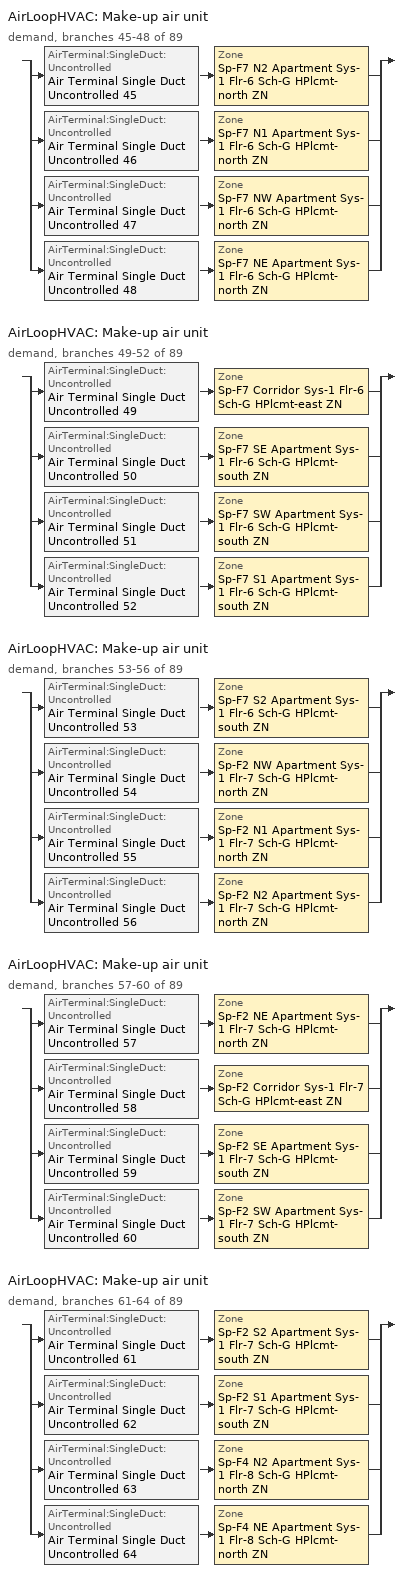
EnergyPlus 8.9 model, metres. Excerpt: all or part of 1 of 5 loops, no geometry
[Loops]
AirLoopHVAC 'Make-up air unit'
 demand, branches 45-48 of 89: split
  | AirTerminal:SingleDuct:Uncontrolled 'Air Terminal Single Duct Uncontrolled 45' > Zone 'Sp-F7 N2 Apartment Sys-1 Flr-6 Sch-G HPlcmt-north ZN'
  | AirTerminal:SingleDuct:Uncontrolled 'Air Terminal Single Duct Uncontrolled 46' > Zone 'Sp-F7 N1 Apartment Sys-1 Flr-6 Sch-G HPlcmt-north ZN'
  | AirTerminal:SingleDuct:Uncontrolled 'Air Terminal Single Duct Uncontrolled 47' > Zone 'Sp-F7 NW Apartment Sys-1 Flr-6 Sch-G HPlcmt-north ZN'
  | AirTerminal:SingleDuct:Uncontrolled 'Air Terminal Single Duct Uncontrolled 48' > Zone 'Sp-F7 NE Apartment Sys-1 Flr-6 Sch-G HPlcmt-north ZN'
AirLoopHVAC 'Make-up air unit'
 demand, branches 49-52 of 89: split
  | AirTerminal:SingleDuct:Uncontrolled 'Air Terminal Single Duct Uncontrolled 49' > Zone 'Sp-F7 Corridor Sys-1 Flr-6 Sch-G HPlcmt-east ZN'
  | AirTerminal:SingleDuct:Uncontrolled 'Air Terminal Single Duct Uncontrolled 50' > Zone 'Sp-F7 SE Apartment Sys-1 Flr-6 Sch-G HPlcmt-south ZN'
  | AirTerminal:SingleDuct:Uncontrolled 'Air Terminal Single Duct Uncontrolled 51' > Zone 'Sp-F7 SW Apartment Sys-1 Flr-6 Sch-G HPlcmt-south ZN'
  | AirTerminal:SingleDuct:Uncontrolled 'Air Terminal Single Duct Uncontrolled 52' > Zone 'Sp-F7 S1 Apartment Sys-1 Flr-6 Sch-G HPlcmt-south ZN'
AirLoopHVAC 'Make-up air unit'
 demand, branches 53-56 of 89: split
  | AirTerminal:SingleDuct:Uncontrolled 'Air Terminal Single Duct Uncontrolled 53' > Zone 'Sp-F7 S2 Apartment Sys-1 Flr-6 Sch-G HPlcmt-south ZN'
  | AirTerminal:SingleDuct:Uncontrolled 'Air Terminal Single Duct Uncontrolled 54' > Zone 'Sp-F2 NW Apartment Sys-1 Flr-7 Sch-G HPlcmt-north ZN'
  | AirTerminal:SingleDuct:Uncontrolled 'Air Terminal Single Duct Uncontrolled 55' > Zone 'Sp-F2 N1 Apartment Sys-1 Flr-7 Sch-G HPlcmt-north ZN'
  | AirTerminal:SingleDuct:Uncontrolled 'Air Terminal Single Duct Uncontrolled 56' > Zone 'Sp-F2 N2 Apartment Sys-1 Flr-7 Sch-G HPlcmt-north ZN'
AirLoopHVAC 'Make-up air unit'
 demand, branches 57-60 of 89: split
  | AirTerminal:SingleDuct:Uncontrolled 'Air Terminal Single Duct Uncontrolled 57' > Zone 'Sp-F2 NE Apartment Sys-1 Flr-7 Sch-G HPlcmt-north ZN'
  | AirTerminal:SingleDuct:Uncontrolled 'Air Terminal Single Duct Uncontrolled 58' > Zone 'Sp-F2 Corridor Sys-1 Flr-7 Sch-G HPlcmt-east ZN'
  | AirTerminal:SingleDuct:Uncontrolled 'Air Terminal Single Duct Uncontrolled 59' > Zone 'Sp-F2 SE Apartment Sys-1 Flr-7 Sch-G HPlcmt-south ZN'
  | AirTerminal:SingleDuct:Uncontrolled 'Air Terminal Single Duct Uncontrolled 60' > Zone 'Sp-F2 SW Apartment Sys-1 Flr-7 Sch-G HPlcmt-south ZN'
AirLoopHVAC 'Make-up air unit'
 demand, branches 61-64 of 89: split
  | AirTerminal:SingleDuct:Uncontrolled 'Air Terminal Single Duct Uncontrolled 61' > Zone 'Sp-F2 S2 Apartment Sys-1 Flr-7 Sch-G HPlcmt-south ZN'
  | AirTerminal:SingleDuct:Uncontrolled 'Air Terminal Single Duct Uncontrolled 62' > Zone 'Sp-F2 S1 Apartment Sys-1 Flr-7 Sch-G HPlcmt-south ZN'
  | AirTerminal:SingleDuct:Uncontrolled 'Air Terminal Single Duct Uncontrolled 63' > Zone 'Sp-F4 N2 Apartment Sys-1 Flr-8 Sch-G HPlcmt-north ZN'
  | AirTerminal:SingleDuct:Uncontrolled 'Air Terminal Single Duct Uncontrolled 64' > Zone 'Sp-F4 NE Apartment Sys-1 Flr-8 Sch-G HPlcmt-north ZN'
[ZoneControl:Thermostat] Control Object Type 1=ThermostatSetpoint:DualSetpoint
Name | Zone or ZoneList | Control Type Schedule | Control Name 1
Sp-F2 Corridor Sys-1 Flr-7 Sch-G HPlcmt-east ZN Thermostat | Sp-F2 Corridor Sys-1 Flr-7 Sch-G HPlcmt-east ZN | Sp-F2 Corridor Sys-1 Flr-7 Sch-G HPlcmt-east ZN Thermostat Schedule | Space Function Corr. < 2.4m wide-sch-G Thermostat 17
Sp-F2 N1 Apartment Sys-1 Flr-7 Sch-G HPlcmt-north ZN Thermostat | Sp-F2 N1 Apartment Sys-1 Flr-7 Sch-G HPlcmt-north ZN | Sp-F2 N1 Apartment Sys-1 Flr-7 Sch-G HPlcmt-north ZN Thermostat Schedule | Space Function Dwelling Unit(s) Thermostat 128
Sp-F2 N2 Apartment Sys-1 Flr-7 Sch-G HPlcmt-north ZN Thermostat | Sp-F2 N2 Apartment Sys-1 Flr-7 Sch-G HPlcmt-north ZN | Sp-F2 N2 Apartment Sys-1 Flr-7 Sch-G HPlcmt-north ZN Thermostat Schedule | Space Function Dwelling Unit(s) Thermostat 129
Sp-F2 NE Apartment Sys-1 Flr-7 Sch-G HPlcmt-north ZN Thermostat | Sp-F2 NE Apartment Sys-1 Flr-7 Sch-G HPlcmt-north ZN | Sp-F2 NE Apartment Sys-1 Flr-7 Sch-G HPlcmt-north ZN Thermostat Schedule | Space Function Dwelling Unit(s) Thermostat 130
Sp-F2 NW Apartment Sys-1 Flr-7 Sch-G HPlcmt-north ZN Thermostat | Sp-F2 NW Apartment Sys-1 Flr-7 Sch-G HPlcmt-north ZN | Sp-F2 NW Apartment Sys-1 Flr-7 Sch-G HPlcmt-north ZN Thermostat Schedule | Space Function Dwelling Unit(s) Thermostat 127
Sp-F2 S1 Apartment Sys-1 Flr-7 Sch-G HPlcmt-south ZN Thermostat | Sp-F2 S1 Apartment Sys-1 Flr-7 Sch-G HPlcmt-south ZN | Sp-F2 S1 Apartment Sys-1 Flr-7 Sch-G HPlcmt-south ZN Thermostat Schedule | Space Function Dwelling Unit(s) Thermostat 134
Sp-F2 S2 Apartment Sys-1 Flr-7 Sch-G HPlcmt-south ZN Thermostat | Sp-F2 S2 Apartment Sys-1 Flr-7 Sch-G HPlcmt-south ZN | Sp-F2 S2 Apartment Sys-1 Flr-7 Sch-G HPlcmt-south ZN Thermostat Schedule | Space Function Dwelling Unit(s) Thermostat 133
Sp-F2 SE Apartment Sys-1 Flr-7 Sch-G HPlcmt-south ZN Thermostat | Sp-F2 SE Apartment Sys-1 Flr-7 Sch-G HPlcmt-south ZN | Sp-F2 SE Apartment Sys-1 Flr-7 Sch-G HPlcmt-south ZN Thermostat Schedule | Space Function Dwelling Unit(s) Thermostat 131
Sp-F2 SW Apartment Sys-1 Flr-7 Sch-G HPlcmt-south ZN Thermostat | Sp-F2 SW Apartment Sys-1 Flr-7 Sch-G HPlcmt-south ZN | Sp-F2 SW Apartment Sys-1 Flr-7 Sch-G HPlcmt-south ZN Thermostat Schedule | Space Function Dwelling Unit(s) Thermostat 132
Sp-F4 N2 Apartment Sys-1 Flr-8 Sch-G HPlcmt-north ZN Thermostat | Sp-F4 N2 Apartment Sys-1 Flr-8 Sch-G HPlcmt-north ZN | Sp-F4 N2 Apartment Sys-1 Flr-8 Sch-G HPlcmt-north ZN Thermostat Schedule | Space Function Dwelling Unit(s) Thermostat 135
Sp-F4 NE Apartment Sys-1 Flr-8 Sch-G HPlcmt-north ZN Thermostat | Sp-F4 NE Apartment Sys-1 Flr-8 Sch-G HPlcmt-north ZN | Sp-F4 NE Apartment Sys-1 Flr-8 Sch-G HPlcmt-north ZN Thermostat Schedule | Space Function Dwelling Unit(s) Thermostat 136
Sp-F7 Corridor Sys-1 Flr-6 Sch-G HPlcmt-east ZN Thermostat | Sp-F7 Corridor Sys-1 Flr-6 Sch-G HPlcmt-east ZN | Sp-F7 Corridor Sys-1 Flr-6 Sch-G HPlcmt-east ZN Thermostat Schedule | Space Function Corr. < 2.4m wide-sch-G Thermostat 16
Sp-F7 N1 Apartment Sys-1 Flr-6 Sch-G HPlcmt-north ZN Thermostat | Sp-F7 N1 Apartment Sys-1 Flr-6 Sch-G HPlcmt-north ZN | Sp-F7 N1 Apartment Sys-1 Flr-6 Sch-G HPlcmt-north ZN Thermostat Schedule | Space Function Dwelling Unit(s) Thermostat 120
Sp-F7 N2 Apartment Sys-1 Flr-6 Sch-G HPlcmt-north ZN Thermostat | Sp-F7 N2 Apartment Sys-1 Flr-6 Sch-G HPlcmt-north ZN | Sp-F7 N2 Apartment Sys-1 Flr-6 Sch-G HPlcmt-north ZN Thermostat Schedule | Space Function Dwelling Unit(s) Thermostat 119
Sp-F7 NE Apartment Sys-1 Flr-6 Sch-G HPlcmt-north ZN Thermostat | Sp-F7 NE Apartment Sys-1 Flr-6 Sch-G HPlcmt-north ZN | Sp-F7 NE Apartment Sys-1 Flr-6 Sch-G HPlcmt-north ZN Thermostat Schedule | Space Function Dwelling Unit(s) Thermostat 122
Sp-F7 NW Apartment Sys-1 Flr-6 Sch-G HPlcmt-north ZN Thermostat | Sp-F7 NW Apartment Sys-1 Flr-6 Sch-G HPlcmt-north ZN | Sp-F7 NW Apartment Sys-1 Flr-6 Sch-G HPlcmt-north ZN Thermostat Schedule | Space Function Dwelling Unit(s) Thermostat 121
Sp-F7 S1 Apartment Sys-1 Flr-6 Sch-G HPlcmt-south ZN Thermostat | Sp-F7 S1 Apartment Sys-1 Flr-6 Sch-G HPlcmt-south ZN | Sp-F7 S1 Apartment Sys-1 Flr-6 Sch-G HPlcmt-south ZN Thermostat Schedule | Space Function Dwelling Unit(s) Thermostat 125
Sp-F7 S2 Apartment Sys-1 Flr-6 Sch-G HPlcmt-south ZN Thermostat | Sp-F7 S2 Apartment Sys-1 Flr-6 Sch-G HPlcmt-south ZN | Sp-F7 S2 Apartment Sys-1 Flr-6 Sch-G HPlcmt-south ZN Thermostat Schedule | Space Function Dwelling Unit(s) Thermostat 126
Sp-F7 SE Apartment Sys-1 Flr-6 Sch-G HPlcmt-south ZN Thermostat | Sp-F7 SE Apartment Sys-1 Flr-6 Sch-G HPlcmt-south ZN | Sp-F7 SE Apartment Sys-1 Flr-6 Sch-G HPlcmt-south ZN Thermostat Schedule | Space Function Dwelling Unit(s) Thermostat 123
Sp-F7 SW Apartment Sys-1 Flr-6 Sch-G HPlcmt-south ZN Thermostat | Sp-F7 SW Apartment Sys-1 Flr-6 Sch-G HPlcmt-south ZN | Sp-F7 SW Apartment Sys-1 Flr-6 Sch-G HPlcmt-south ZN Thermostat Schedule | Space Function Dwelling Unit(s) Thermostat 124
[ThermostatSetpoint:DualSetpoint] Heating Setpoint Temperature Schedule=NECB-G-Thermostat Setpoint-Heating; Cooling Setpoint Temperature Schedule=NECB-G-Thermostat Setpoint-Cooling
Space Function Corr. < 2.4m wide-sch-G Thermostat 17; Space Function Dwelling Unit(s) Thermostat 128; Space Function Dwelling Unit(s) Thermostat 129; Space Function Dwelling Unit(s) Thermostat 130; Space Function Dwelling Unit(s) Thermostat 127; Space Function Dwelling Unit(s) Thermostat 134; Space Function Dwelling Unit(s) Thermostat 133; Space Function Dwelling Unit(s) Thermostat 131; Space Function Dwelling Unit(s) Thermostat 132; Space Function Dwelling Unit(s) Thermostat 135; Space Function Dwelling Unit(s) Thermostat 136; Space Function Corr. < 2.4m wide-sch-G Thermostat 16; Space Function Dwelling Unit(s) Thermostat 120; Space Function Dwelling Unit(s) Thermostat 119; Space Function Dwelling Unit(s) Thermostat 122; Space Function Dwelling Unit(s) Thermostat 121; Space Function Dwelling Unit(s) Thermostat 125; Space Function Dwelling Unit(s) Thermostat 126; Space Function Dwelling Unit(s) Thermostat 123; Space Function Dwelling Unit(s) Thermostat 124
[ZoneHVAC:PackagedTerminalAirConditioner] Availability Schedule=Always On Discrete; Cooling Supply Air Flow Rate {m3/s}=Autosize; Heating Supply Air Flow Rate {m3/s}=Autosize; No Load Supply Air Flow Rate {m3/s}=Autosize; Cooling Outdoor Air Flow Rate {m3/s}=Autosize; Heating Outdoor Air Flow Rate {m3/s}=Autosize; No Load Outdoor Air Flow Rate {m3/s}=Autosize; Fan Placement=DrawThrough
Name | Supply Air Fan | Heating Coil | Cooling Coil
Sp-F2 Corridor Sys-1 Flr-7 Sch-G HPlcmt-east ZN PTAC | Fan Constant Volume 59 | Coil Heating Electric 59 | Coil Cooling DX Single Speed 59 6kBtu/hr 11.0EER
Sp-F2 N1 Apartment Sys-1 Flr-7 Sch-G HPlcmt-north ZN PTAC | Fan Constant Volume 56 | Coil Heating Electric 56 | Coil Cooling DX Single Speed 56 6kBtu/hr 11.0EER
Sp-F2 N2 Apartment Sys-1 Flr-7 Sch-G HPlcmt-north ZN PTAC | Fan Constant Volume 57 | Coil Heating Electric 57 | Coil Cooling DX Single Speed 57 5kBtu/hr 11.0EER
Sp-F2 NE Apartment Sys-1 Flr-7 Sch-G HPlcmt-north ZN PTAC | Fan Constant Volume 58 | Coil Heating Electric 58 | Coil Cooling DX Single Speed 58 9kBtu/hr 10.5EER
Sp-F2 NW Apartment Sys-1 Flr-7 Sch-G HPlcmt-north ZN PTAC | Fan Constant Volume 55 | Coil Heating Electric 55 | Coil Cooling DX Single Speed 55 10kBtu/hr 10.3EER
Sp-F2 S1 Apartment Sys-1 Flr-7 Sch-G HPlcmt-south ZN PTAC | Fan Constant Volume 63 | Coil Heating Electric 63 | Coil Cooling DX Single Speed 63 7kBtu/hr 10.9EER
Sp-F2 S2 Apartment Sys-1 Flr-7 Sch-G HPlcmt-south ZN PTAC | Fan Constant Volume 62 | Coil Heating Electric 62 | Coil Cooling DX Single Speed 62 8kBtu/hr 10.9EER
Sp-F2 SE Apartment Sys-1 Flr-7 Sch-G HPlcmt-south ZN PTAC | Fan Constant Volume 60 | Coil Heating Electric 60 | Coil Cooling DX Single Speed 60 10kBtu/hr 10.3EER
Sp-F2 SW Apartment Sys-1 Flr-7 Sch-G HPlcmt-south ZN PTAC | Fan Constant Volume 61 | Coil Heating Electric 61 | Coil Cooling DX Single Speed 61 12kBtu/hr 10.0EER
Sp-F4 N2 Apartment Sys-1 Flr-8 Sch-G HPlcmt-north ZN PTAC | Fan Constant Volume 64 | Coil Heating Electric 64 | Coil Cooling DX Single Speed 64 6kBtu/hr 11.0EER
Sp-F4 NE Apartment Sys-1 Flr-8 Sch-G HPlcmt-north ZN PTAC | Fan Constant Volume 65 | Coil Heating Electric 65 | Coil Cooling DX Single Speed 65 9kBtu/hr 10.5EER
Sp-F7 Corridor Sys-1 Flr-6 Sch-G HPlcmt-east ZN PTAC | Fan Constant Volume 50 | Coil Heating Electric 50 | Coil Cooling DX Single Speed 50 6kBtu/hr 11.0EER
Sp-F7 N1 Apartment Sys-1 Flr-6 Sch-G HPlcmt-north ZN PTAC | Fan Constant Volume 47 | Coil Heating Electric 47 | Coil Cooling DX Single Speed 47 6kBtu/hr 11.0EER
Sp-F7 N2 Apartment Sys-1 Flr-6 Sch-G HPlcmt-north ZN PTAC | Fan Constant Volume 46 | Coil Heating Electric 46 | Coil Cooling DX Single Speed 46 6kBtu/hr 11.0EER
Sp-F7 NE Apartment Sys-1 Flr-6 Sch-G HPlcmt-north ZN PTAC | Fan Constant Volume 49 | Coil Heating Electric 49 | Coil Cooling DX Single Speed 49 9kBtu/hr 10.5EER
Sp-F7 NW Apartment Sys-1 Flr-6 Sch-G HPlcmt-north ZN PTAC | Fan Constant Volume 48 | Coil Heating Electric 48 | Coil Cooling DX Single Speed 48 11kBtu/hr 10.3EER
Sp-F7 S1 Apartment Sys-1 Flr-6 Sch-G HPlcmt-south ZN PTAC | Fan Constant Volume 53 | Coil Heating Electric 53 | Coil Cooling DX Single Speed 53 8kBtu/hr 10.9EER
Sp-F7 S2 Apartment Sys-1 Flr-6 Sch-G HPlcmt-south ZN PTAC | Fan Constant Volume 54 | Coil Heating Electric 54 | Coil Cooling DX Single Speed 54 8kBtu/hr 10.9EER
Sp-F7 SE Apartment Sys-1 Flr-6 Sch-G HPlcmt-south ZN PTAC | Fan Constant Volume 51 | Coil Heating Electric 51 | Coil Cooling DX Single Speed 51 10kBtu/hr 10.4EER
Sp-F7 SW Apartment Sys-1 Flr-6 Sch-G HPlcmt-south ZN PTAC | Fan Constant Volume 52 | Coil Heating Electric 52 | Coil Cooling DX Single Speed 52 12kBtu/hr 10.0EER
[Fan:ConstantVolume] Availability Schedule=Always On Discrete; Fan Total Efficiency=0.39975; Pressure Rise {Pa}=640; Maximum Flow Rate {m3/s}=AutoSize; Motor Efficiency=0.615; Motor In Airstream Fraction=1
Fan Constant Volume 59; Fan Constant Volume 56; Fan Constant Volume 57; Fan Constant Volume 58; Fan Constant Volume 55; Fan Constant Volume 63; Fan Constant Volume 62; Fan Constant Volume 60; Fan Constant Volume 61; Fan Constant Volume 64; Fan Constant Volume 65; Fan Constant Volume 50; Fan Constant Volume 47; Fan Constant Volume 46; Fan Constant Volume 49; Fan Constant Volume 48; Fan Constant Volume 53; Fan Constant Volume 54; Fan Constant Volume 51; Fan Constant Volume 52
[Coil:Heating:Electric] Availability Schedule=ON_OFF_ALWAYS_OFF; Efficiency=1; Nominal Capacity {W}=Autosize
Coil Heating Electric 59; Coil Heating Electric 56; Coil Heating Electric 57; Coil Heating Electric 58; Coil Heating Electric 55; Coil Heating Electric 63; Coil Heating Electric 62; Coil Heating Electric 60; Coil Heating Electric 61; Coil Heating Electric 64; Coil Heating Electric 65; Coil Heating Electric 50; Coil Heating Electric 47; Coil Heating Electric 46; Coil Heating Electric 49; Coil Heating Electric 48; Coil Heating Electric 53; Coil Heating Electric 54; Coil Heating Electric 51; Coil Heating Electric 52
[Coil:Cooling:DX:SingleSpeed] Availability Schedule=Always On Discrete; Gross Rated Total Cooling Capacity {W}=Autosize; Gross Rated Sensible Heat Ratio=Autosize; Rated Air Flow Rate {m3/s}=Autosize; Rated Evaporator Fan Power Per Volume Flow Rate {W/(m3/s)}=773.3; Condenser Type=AirCooled; Evaporative Condenser Effectiveness=0; Evaporative Condenser Air Flow Rate {m3/s}=Autosize; Evaporative Condenser Pump Rated Power Consumption {W}=Autosize; Crankcase Heater Capacity {W}=0; Maximum Outdoor Dry-Bulb Temperature for Crankcase Heater Operation {C}=0; Basin Heater Capacity {W/K}=0; Basin Heater Setpoint Temperature {C}=10
Name | Gross Rated Cooling COP {W/W} | Total Cooling Capacity Function of Temperature Curve | Total Cooling Capacity Function of Flow Fraction Curve | Energy Input Ratio Function of Temperature Curve | Energy Input Ratio Function of Flow Fraction Curve | Part Load Fraction Correlation Curve
Coil Cooling DX Single Speed 59 6kBtu/hr 11.0EER | 3.72588 | DXCOOL-NECB2011-REF-CAPFT 54 | DXCOOL-NECB2011-REF-CAPFFLOW 54 | DXCOOL-NECB2011-REF-COOLEIRFT 54 | DXCOOL-NECB2011-REF-COOLEIRFFLOW 54 | DXCOOL-NECB2011-REF-COOLPLFFPLR 54
Coil Cooling DX Single Speed 56 6kBtu/hr 11.0EER | 3.72579 | DXCOOL-NECB2011-REF-CAPFT 51 | DXCOOL-NECB2011-REF-CAPFFLOW 51 | DXCOOL-NECB2011-REF-COOLEIRFT 51 | DXCOOL-NECB2011-REF-COOLEIRFFLOW 51 | DXCOOL-NECB2011-REF-COOLPLFFPLR 51
Coil Cooling DX Single Speed 57 5kBtu/hr 11.0EER | 3.72573 | DXCOOL-NECB2011-REF-CAPFT 52 | DXCOOL-NECB2011-REF-CAPFFLOW 52 | DXCOOL-NECB2011-REF-COOLEIRFT 52 | DXCOOL-NECB2011-REF-COOLEIRFFLOW 52 | DXCOOL-NECB2011-REF-COOLPLFFPLR 52
Coil Cooling DX Single Speed 58 9kBtu/hr 10.5EER | 3.56381 | DXCOOL-NECB2011-REF-CAPFT 53 | DXCOOL-NECB2011-REF-CAPFFLOW 53 | DXCOOL-NECB2011-REF-COOLEIRFT 53 | DXCOOL-NECB2011-REF-COOLEIRFFLOW 53 | DXCOOL-NECB2011-REF-COOLPLFFPLR 53
Coil Cooling DX Single Speed 55 10kBtu/hr 10.3EER | 3.49297 | DXCOOL-NECB2011-REF-CAPFT 50 | DXCOOL-NECB2011-REF-CAPFFLOW 50 | DXCOOL-NECB2011-REF-COOLEIRFT 50 | DXCOOL-NECB2011-REF-COOLEIRFFLOW 50 | DXCOOL-NECB2011-REF-COOLPLFFPLR 50
Coil Cooling DX Single Speed 63 7kBtu/hr 10.9EER | 3.69592 | DXCOOL-NECB2011-REF-CAPFT 59 | DXCOOL-NECB2011-REF-CAPFFLOW 59 | DXCOOL-NECB2011-REF-COOLEIRFT 59 | DXCOOL-NECB2011-REF-COOLEIRFFLOW 59 | DXCOOL-NECB2011-REF-COOLPLFFPLR 59
Coil Cooling DX Single Speed 62 8kBtu/hr 10.9EER | 3.68884 | DXCOOL-NECB2011-REF-CAPFT 58 | DXCOOL-NECB2011-REF-CAPFFLOW 58 | DXCOOL-NECB2011-REF-COOLEIRFT 58 | DXCOOL-NECB2011-REF-COOLEIRFFLOW 58 | DXCOOL-NECB2011-REF-COOLPLFFPLR 58
Coil Cooling DX Single Speed 60 10kBtu/hr 10.3EER | 3.50204 | DXCOOL-NECB2011-REF-CAPFT 56 | DXCOOL-NECB2011-REF-CAPFFLOW 56 | DXCOOL-NECB2011-REF-COOLEIRFT 56 | DXCOOL-NECB2011-REF-COOLEIRFFLOW 56 | DXCOOL-NECB2011-REF-COOLPLFFPLR 56
Coil Cooling DX Single Speed 61 12kBtu/hr 10.0EER | 3.40422 | DXCOOL-NECB2011-REF-CAPFT 57 | DXCOOL-NECB2011-REF-CAPFFLOW 57 | DXCOOL-NECB2011-REF-COOLEIRFT 57 | DXCOOL-NECB2011-REF-COOLEIRFFLOW 57 | DXCOOL-NECB2011-REF-COOLPLFFPLR 57
Coil Cooling DX Single Speed 64 6kBtu/hr 11.0EER | 3.72587 | DXCOOL-NECB2011-REF-CAPFT 60 | DXCOOL-NECB2011-REF-CAPFFLOW 60 | DXCOOL-NECB2011-REF-COOLEIRFT 60 | DXCOOL-NECB2011-REF-COOLEIRFFLOW 60 | DXCOOL-NECB2011-REF-COOLPLFFPLR 60
Coil Cooling DX Single Speed 65 9kBtu/hr 10.5EER | 3.55478 | DXCOOL-NECB2011-REF-CAPFT 61 | DXCOOL-NECB2011-REF-CAPFFLOW 61 | DXCOOL-NECB2011-REF-COOLEIRFT 61 | DXCOOL-NECB2011-REF-COOLEIRFFLOW 61 | DXCOOL-NECB2011-REF-COOLPLFFPLR 61
Coil Cooling DX Single Speed 50 6kBtu/hr 11.0EER | 3.72591 | DXCOOL-NECB2011-REF-CAPFT 45 | DXCOOL-NECB2011-REF-CAPFFLOW 45 | DXCOOL-NECB2011-REF-COOLEIRFT 45 | DXCOOL-NECB2011-REF-COOLEIRFFLOW 45 | DXCOOL-NECB2011-REF-COOLPLFFPLR 45
Coil Cooling DX Single Speed 47 6kBtu/hr 11.0EER | 3.72607 | DXCOOL-NECB2011-REF-CAPFT 41 | DXCOOL-NECB2011-REF-CAPFFLOW 41 | DXCOOL-NECB2011-REF-COOLEIRFT 41 | DXCOOL-NECB2011-REF-COOLEIRFFLOW 41 | DXCOOL-NECB2011-REF-COOLPLFFPLR 41
Coil Cooling DX Single Speed 46 6kBtu/hr 11.0EER | 3.72609 | DXCOOL-NECB2011-REF-CAPFT 40 | DXCOOL-NECB2011-REF-CAPFFLOW 40 | DXCOOL-NECB2011-REF-COOLEIRFT 40 | DXCOOL-NECB2011-REF-COOLEIRFFLOW 40 | DXCOOL-NECB2011-REF-COOLPLFFPLR 40
Coil Cooling DX Single Speed 49 9kBtu/hr 10.5EER | 3.55553 | DXCOOL-NECB2011-REF-CAPFT 43 | DXCOOL-NECB2011-REF-CAPFFLOW 43 | DXCOOL-NECB2011-REF-COOLEIRFT 43 | DXCOOL-NECB2011-REF-COOLEIRFFLOW 43 | DXCOOL-NECB2011-REF-COOLPLFFPLR 43
Coil Cooling DX Single Speed 48 11kBtu/hr 10.3EER | 3.47423 | DXCOOL-NECB2011-REF-CAPFT 42 | DXCOOL-NECB2011-REF-CAPFFLOW 42 | DXCOOL-NECB2011-REF-COOLEIRFT 42 | DXCOOL-NECB2011-REF-COOLEIRFFLOW 42 | DXCOOL-NECB2011-REF-COOLPLFFPLR 42
Coil Cooling DX Single Speed 53 8kBtu/hr 10.9EER | 3.68127 | DXCOOL-NECB2011-REF-CAPFT 48 | DXCOOL-NECB2011-REF-CAPFFLOW 48 | DXCOOL-NECB2011-REF-COOLEIRFT 48 | DXCOOL-NECB2011-REF-COOLEIRFFLOW 48 | DXCOOL-NECB2011-REF-COOLPLFFPLR 48
Coil Cooling DX Single Speed 54 8kBtu/hr 10.9EER | 3.67654 | DXCOOL-NECB2011-REF-CAPFT 49 | DXCOOL-NECB2011-REF-CAPFFLOW 49 | DXCOOL-NECB2011-REF-COOLEIRFT 49 | DXCOOL-NECB2011-REF-COOLEIRFFLOW 49 | DXCOOL-NECB2011-REF-COOLPLFFPLR 49
Coil Cooling DX Single Speed 51 10kBtu/hr 10.4EER | 3.52296 | DXCOOL-NECB2011-REF-CAPFT 46 | DXCOOL-NECB2011-REF-CAPFFLOW 46 | DXCOOL-NECB2011-REF-COOLEIRFT 46 | DXCOOL-NECB2011-REF-COOLEIRFFLOW 46 | DXCOOL-NECB2011-REF-COOLPLFFPLR 46
Coil Cooling DX Single Speed 52 12kBtu/hr 10.0EER | 3.38692 | DXCOOL-NECB2011-REF-CAPFT 47 | DXCOOL-NECB2011-REF-CAPFFLOW 47 | DXCOOL-NECB2011-REF-COOLEIRFT 47 | DXCOOL-NECB2011-REF-COOLEIRFFLOW 47 | DXCOOL-NECB2011-REF-COOLPLFFPLR 47
[ZoneHVAC:Baseboard:Convective:Electric] Availability Schedule=Always On Discrete; Heating Design Capacity {W}=Autosize; Efficiency=1
Zone HVAC Baseboard Convective Electric 58; Zone HVAC Baseboard Convective Electric 55; Zone HVAC Baseboard Convective Electric 56; Zone HVAC Baseboard Convective Electric 57; Zone HVAC Baseboard Convective Electric 54; Zone HVAC Baseboard Convective Electric 62; Zone HVAC Baseboard Convective Electric 61; Zone HVAC Baseboard Convective Electric 59; Zone HVAC Baseboard Convective Electric 60; Zone HVAC Baseboard Convective Electric 63; Zone HVAC Baseboard Convective Electric 64; Zone HVAC Baseboard Convective Electric 49; Zone HVAC Baseboard Convective Electric 46; Zone HVAC Baseboard Convective Electric 45; Zone HVAC Baseboard Convective Electric 48; Zone HVAC Baseboard Convective Electric 47; Zone HVAC Baseboard Convective Electric 52; Zone HVAC Baseboard Convective Electric 53; Zone HVAC Baseboard Convective Electric 50; Zone HVAC Baseboard Convective Electric 51
[AirTerminal:SingleDuct:Uncontrolled] Availability Schedule=Always On Discrete; Maximum Air Flow Rate {m3/s}=AutoSize
Air Terminal Single Duct Uncontrolled 58; Air Terminal Single Duct Uncontrolled 55; Air Terminal Single Duct Uncontrolled 56; Air Terminal Single Duct Uncontrolled 57; Air Terminal Single Duct Uncontrolled 54; Air Terminal Single Duct Uncontrolled 62; Air Terminal Single Duct Uncontrolled 61; Air Terminal Single Duct Uncontrolled 59; Air Terminal Single Duct Uncontrolled 60; Air Terminal Single Duct Uncontrolled 63; Air Terminal Single Duct Uncontrolled 64; Air Terminal Single Duct Uncontrolled 49; Air Terminal Single Duct Uncontrolled 46; Air Terminal Single Duct Uncontrolled 45; Air Terminal Single Duct Uncontrolled 48; Air Terminal Single Duct Uncontrolled 47; Air Terminal Single Duct Uncontrolled 52; Air Terminal Single Duct Uncontrolled 53; Air Terminal Single Duct Uncontrolled 50; Air Terminal Single Duct Uncontrolled 51
[Zone equipment]
Sp-F2 Corridor Sys-1 Flr-7 Sch-G HPlcmt-east ZN: Sp-F2 Corridor Sys-1 Flr-7 Sch-G HPlcmt-east ZN PTAC, Zone HVAC Baseboard Convective Electric 58, Air Terminal Single Duct Uncontrolled 58
Sp-F2 N1 Apartment Sys-1 Flr-7 Sch-G HPlcmt-north ZN: Sp-F2 N1 Apartment Sys-1 Flr-7 Sch-G HPlcmt-north ZN PTAC, Zone HVAC Baseboard Convective Electric 55, Air Terminal Single Duct Uncontrolled 55
Sp-F2 N2 Apartment Sys-1 Flr-7 Sch-G HPlcmt-north ZN: Sp-F2 N2 Apartment Sys-1 Flr-7 Sch-G HPlcmt-north ZN PTAC, Zone HVAC Baseboard Convective Electric 56, Air Terminal Single Duct Uncontrolled 56
Sp-F2 NE Apartment Sys-1 Flr-7 Sch-G HPlcmt-north ZN: Sp-F2 NE Apartment Sys-1 Flr-7 Sch-G HPlcmt-north ZN PTAC, Zone HVAC Baseboard Convective Electric 57, Air Terminal Single Duct Uncontrolled 57
Sp-F2 NW Apartment Sys-1 Flr-7 Sch-G HPlcmt-north ZN: Sp-F2 NW Apartment Sys-1 Flr-7 Sch-G HPlcmt-north ZN PTAC, Zone HVAC Baseboard Convective Electric 54, Air Terminal Single Duct Uncontrolled 54
Sp-F2 S1 Apartment Sys-1 Flr-7 Sch-G HPlcmt-south ZN: Sp-F2 S1 Apartment Sys-1 Flr-7 Sch-G HPlcmt-south ZN PTAC, Zone HVAC Baseboard Convective Electric 62, Air Terminal Single Duct Uncontrolled 62
Sp-F2 S2 Apartment Sys-1 Flr-7 Sch-G HPlcmt-south ZN: Sp-F2 S2 Apartment Sys-1 Flr-7 Sch-G HPlcmt-south ZN PTAC, Zone HVAC Baseboard Convective Electric 61, Air Terminal Single Duct Uncontrolled 61
Sp-F2 SE Apartment Sys-1 Flr-7 Sch-G HPlcmt-south ZN: Sp-F2 SE Apartment Sys-1 Flr-7 Sch-G HPlcmt-south ZN PTAC, Zone HVAC Baseboard Convective Electric 59, Air Terminal Single Duct Uncontrolled 59
Sp-F2 SW Apartment Sys-1 Flr-7 Sch-G HPlcmt-south ZN: Sp-F2 SW Apartment Sys-1 Flr-7 Sch-G HPlcmt-south ZN PTAC, Zone HVAC Baseboard Convective Electric 60, Air Terminal Single Duct Uncontrolled 60
Sp-F4 N2 Apartment Sys-1 Flr-8 Sch-G HPlcmt-north ZN: Sp-F4 N2 Apartment Sys-1 Flr-8 Sch-G HPlcmt-north ZN PTAC, Zone HVAC Baseboard Convective Electric 63, Air Terminal Single Duct Uncontrolled 63
Sp-F4 NE Apartment Sys-1 Flr-8 Sch-G HPlcmt-north ZN: Sp-F4 NE Apartment Sys-1 Flr-8 Sch-G HPlcmt-north ZN PTAC, Zone HVAC Baseboard Convective Electric 64, Air Terminal Single Duct Uncontrolled 64
Sp-F7 Corridor Sys-1 Flr-6 Sch-G HPlcmt-east ZN: Sp-F7 Corridor Sys-1 Flr-6 Sch-G HPlcmt-east ZN PTAC, Zone HVAC Baseboard Convective Electric 49, Air Terminal Single Duct Uncontrolled 49
Sp-F7 N1 Apartment Sys-1 Flr-6 Sch-G HPlcmt-north ZN: Sp-F7 N1 Apartment Sys-1 Flr-6 Sch-G HPlcmt-north ZN PTAC, Zone HVAC Baseboard Convective Electric 46, Air Terminal Single Duct Uncontrolled 46
Sp-F7 N2 Apartment Sys-1 Flr-6 Sch-G HPlcmt-north ZN: Sp-F7 N2 Apartment Sys-1 Flr-6 Sch-G HPlcmt-north ZN PTAC, Zone HVAC Baseboard Convective Electric 45, Air Terminal Single Duct Uncontrolled 45
Sp-F7 NE Apartment Sys-1 Flr-6 Sch-G HPlcmt-north ZN: Sp-F7 NE Apartment Sys-1 Flr-6 Sch-G HPlcmt-north ZN PTAC, Zone HVAC Baseboard Convective Electric 48, Air Terminal Single Duct Uncontrolled 48
Sp-F7 NW Apartment Sys-1 Flr-6 Sch-G HPlcmt-north ZN: Sp-F7 NW Apartment Sys-1 Flr-6 Sch-G HPlcmt-north ZN PTAC, Zone HVAC Baseboard Convective Electric 47, Air Terminal Single Duct Uncontrolled 47
Sp-F7 S1 Apartment Sys-1 Flr-6 Sch-G HPlcmt-south ZN: Sp-F7 S1 Apartment Sys-1 Flr-6 Sch-G HPlcmt-south ZN PTAC, Zone HVAC Baseboard Convective Electric 52, Air Terminal Single Duct Uncontrolled 52
Sp-F7 S2 Apartment Sys-1 Flr-6 Sch-G HPlcmt-south ZN: Sp-F7 S2 Apartment Sys-1 Flr-6 Sch-G HPlcmt-south ZN PTAC, Zone HVAC Baseboard Convective Electric 53, Air Terminal Single Duct Uncontrolled 53
Sp-F7 SE Apartment Sys-1 Flr-6 Sch-G HPlcmt-south ZN: Sp-F7 SE Apartment Sys-1 Flr-6 Sch-G HPlcmt-south ZN PTAC, Zone HVAC Baseboard Convective Electric 50, Air Terminal Single Duct Uncontrolled 50
Sp-F7 SW Apartment Sys-1 Flr-6 Sch-G HPlcmt-south ZN: Sp-F7 SW Apartment Sys-1 Flr-6 Sch-G HPlcmt-south ZN PTAC, Zone HVAC Baseboard Convective Electric 51, Air Terminal Single Duct Uncontrolled 51
[Sizing:Zone] Zone Cooling Design Supply Air Temperature Input Method=SupplyAirTemperature; Zone Cooling Design Supply Air Temperature {C}=13; Zone Cooling Design Supply Air Temperature Difference {deltaC}=11.11; Zone Heating Design Supply Air Temperature Input Method=SupplyAirTemperature; Zone Heating Design Supply Air Temperature {C}=43; Zone Heating Design Supply Air Temperature Difference {deltaC}=11.11; Zone Cooling Design Supply Air Humidity Ratio {kgWater/kgDryAir}=0.0085; Zone Heating Design Supply Air Humidity Ratio {kgWater/kgDryAir}=0.008; Zone Heating Sizing Factor=1.3; Zone Cooling Sizing Factor=1.1; Cooling Design Air Flow Method=DesignDay; Cooling Design Air Flow Rate {m3/s}=0; Cooling Minimum Air Flow per Zone Floor Area {m3/s-m2}=0.000762; Cooling Minimum Air Flow {m3/s}=0; Cooling Minimum Air Flow Fraction=0; Heating Design Air Flow Method=DesignDay; Heating Design Air Flow Rate {m3/s}=0; Heating Maximum Air Flow per Zone Floor Area {m3/s-m2}=0.002032; Heating Maximum Air Flow {m3/s}=0.141576; Heating Maximum Air Flow Fraction=0.3; Account for Dedicated Outdoor Air System=No
Name | Design Specification Outdoor Air Object | Design Specification Zone Air Distribution Object
Sp-F2 Corridor Sys-1 Flr-7 Sch-G HPlcmt-east ZN | Space Function Corr. < 2.4m wide-sch-G Ventilation | Sp-F2 Corridor Sys-1 Flr-7 Sch-G HPlcmt-east ZN Design Spec Zone Air Dist
Sp-F2 N1 Apartment Sys-1 Flr-7 Sch-G HPlcmt-north ZN | Space Function Dwelling Unit(s) Ventilation | Sp-F2 N1 Apartment Sys-1 Flr-7 Sch-G HPlcmt-north ZN Design Spec Zone Air Dist
Sp-F2 N2 Apartment Sys-1 Flr-7 Sch-G HPlcmt-north ZN | Space Function Dwelling Unit(s) Ventilation | Sp-F2 N2 Apartment Sys-1 Flr-7 Sch-G HPlcmt-north ZN Design Spec Zone Air Dist
Sp-F2 NE Apartment Sys-1 Flr-7 Sch-G HPlcmt-north ZN | Space Function Dwelling Unit(s) Ventilation | Sp-F2 NE Apartment Sys-1 Flr-7 Sch-G HPlcmt-north ZN Design Spec Zone Air Dist
Sp-F2 NW Apartment Sys-1 Flr-7 Sch-G HPlcmt-north ZN | Space Function Dwelling Unit(s) Ventilation | Sp-F2 NW Apartment Sys-1 Flr-7 Sch-G HPlcmt-north ZN Design Spec Zone Air Dist
Sp-F2 S1 Apartment Sys-1 Flr-7 Sch-G HPlcmt-south ZN | Space Function Dwelling Unit(s) Ventilation | Sp-F2 S1 Apartment Sys-1 Flr-7 Sch-G HPlcmt-south ZN Design Spec Zone Air Dist
Sp-F2 S2 Apartment Sys-1 Flr-7 Sch-G HPlcmt-south ZN | Space Function Dwelling Unit(s) Ventilation | Sp-F2 S2 Apartment Sys-1 Flr-7 Sch-G HPlcmt-south ZN Design Spec Zone Air Dist
Sp-F2 SE Apartment Sys-1 Flr-7 Sch-G HPlcmt-south ZN | Space Function Dwelling Unit(s) Ventilation | Sp-F2 SE Apartment Sys-1 Flr-7 Sch-G HPlcmt-south ZN Design Spec Zone Air Dist
Sp-F2 SW Apartment Sys-1 Flr-7 Sch-G HPlcmt-south ZN | Space Function Dwelling Unit(s) Ventilation | Sp-F2 SW Apartment Sys-1 Flr-7 Sch-G HPlcmt-south ZN Design Spec Zone Air Dist
Sp-F4 N2 Apartment Sys-1 Flr-8 Sch-G HPlcmt-north ZN | Space Function Dwelling Unit(s) Ventilation | Sp-F4 N2 Apartment Sys-1 Flr-8 Sch-G HPlcmt-north ZN Design Spec Zone Air Dist
Sp-F4 NE Apartment Sys-1 Flr-8 Sch-G HPlcmt-north ZN | Space Function Dwelling Unit(s) Ventilation | Sp-F4 NE Apartment Sys-1 Flr-8 Sch-G HPlcmt-north ZN Design Spec Zone Air Dist
Sp-F7 Corridor Sys-1 Flr-6 Sch-G HPlcmt-east ZN | Space Function Corr. < 2.4m wide-sch-G Ventilation | Sp-F7 Corridor Sys-1 Flr-6 Sch-G HPlcmt-east ZN Design Spec Zone Air Dist
Sp-F7 N1 Apartment Sys-1 Flr-6 Sch-G HPlcmt-north ZN | Space Function Dwelling Unit(s) Ventilation | Sp-F7 N1 Apartment Sys-1 Flr-6 Sch-G HPlcmt-north ZN Design Spec Zone Air Dist
Sp-F7 N2 Apartment Sys-1 Flr-6 Sch-G HPlcmt-north ZN | Space Function Dwelling Unit(s) Ventilation | Sp-F7 N2 Apartment Sys-1 Flr-6 Sch-G HPlcmt-north ZN Design Spec Zone Air Dist
Sp-F7 NE Apartment Sys-1 Flr-6 Sch-G HPlcmt-north ZN | Space Function Dwelling Unit(s) Ventilation | Sp-F7 NE Apartment Sys-1 Flr-6 Sch-G HPlcmt-north ZN Design Spec Zone Air Dist
Sp-F7 NW Apartment Sys-1 Flr-6 Sch-G HPlcmt-north ZN | Space Function Dwelling Unit(s) Ventilation | Sp-F7 NW Apartment Sys-1 Flr-6 Sch-G HPlcmt-north ZN Design Spec Zone Air Dist
Sp-F7 S1 Apartment Sys-1 Flr-6 Sch-G HPlcmt-south ZN | Space Function Dwelling Unit(s) Ventilation | Sp-F7 S1 Apartment Sys-1 Flr-6 Sch-G HPlcmt-south ZN Design Spec Zone Air Dist
Sp-F7 S2 Apartment Sys-1 Flr-6 Sch-G HPlcmt-south ZN | Space Function Dwelling Unit(s) Ventilation | Sp-F7 S2 Apartment Sys-1 Flr-6 Sch-G HPlcmt-south ZN Design Spec Zone Air Dist
Sp-F7 SE Apartment Sys-1 Flr-6 Sch-G HPlcmt-south ZN | Space Function Dwelling Unit(s) Ventilation | Sp-F7 SE Apartment Sys-1 Flr-6 Sch-G HPlcmt-south ZN Design Spec Zone Air Dist
Sp-F7 SW Apartment Sys-1 Flr-6 Sch-G HPlcmt-south ZN | Space Function Dwelling Unit(s) Ventilation | Sp-F7 SW Apartment Sys-1 Flr-6 Sch-G HPlcmt-south ZN Design Spec Zone Air Dist
[DesignSpecification:ZoneAirDistribution] Zone Air Distribution Effectiveness in Cooling Mode=1; Zone Air Distribution Effectiveness in Heating Mode=1
Sp-F2 Corridor Sys-1 Flr-7 Sch-G HPlcmt-east ZN Design Spec Zone Air Dist; Sp-F2 N1 Apartment Sys-1 Flr-7 Sch-G HPlcmt-north ZN Design Spec Zone Air Dist; Sp-F2 N2 Apartment Sys-1 Flr-7 Sch-G HPlcmt-north ZN Design Spec Zone Air Dist; Sp-F2 NE Apartment Sys-1 Flr-7 Sch-G HPlcmt-north ZN Design Spec Zone Air Dist; Sp-F2 NW Apartment Sys-1 Flr-7 Sch-G HPlcmt-north ZN Design Spec Zone Air Dist; Sp-F2 S1 Apartment Sys-1 Flr-7 Sch-G HPlcmt-south ZN Design Spec Zone Air Dist; Sp-F2 S2 Apartment Sys-1 Flr-7 Sch-G HPlcmt-south ZN Design Spec Zone Air Dist; Sp-F2 SE Apartment Sys-1 Flr-7 Sch-G HPlcmt-south ZN Design Spec Zone Air Dist; Sp-F2 SW Apartment Sys-1 Flr-7 Sch-G HPlcmt-south ZN Design Spec Zone Air Dist; Sp-F4 N2 Apartment Sys-1 Flr-8 Sch-G HPlcmt-north ZN Design Spec Zone Air Dist; Sp-F4 NE Apartment Sys-1 Flr-8 Sch-G HPlcmt-north ZN Design Spec Zone Air Dist; Sp-F7 Corridor Sys-1 Flr-6 Sch-G HPlcmt-east ZN Design Spec Zone Air Dist; Sp-F7 N1 Apartment Sys-1 Flr-6 Sch-G HPlcmt-north ZN Design Spec Zone Air Dist; Sp-F7 N2 Apartment Sys-1 Flr-6 Sch-G HPlcmt-north ZN Design Spec Zone Air Dist; Sp-F7 NE Apartment Sys-1 Flr-6 Sch-G HPlcmt-north ZN Design Spec Zone Air Dist; Sp-F7 NW Apartment Sys-1 Flr-6 Sch-G HPlcmt-north ZN Design Spec Zone Air Dist; Sp-F7 S1 Apartment Sys-1 Flr-6 Sch-G HPlcmt-south ZN Design Spec Zone Air Dist; Sp-F7 S2 Apartment Sys-1 Flr-6 Sch-G HPlcmt-south ZN Design Spec Zone Air Dist; Sp-F7 SE Apartment Sys-1 Flr-6 Sch-G HPlcmt-south ZN Design Spec Zone Air Dist; Sp-F7 SW Apartment Sys-1 Flr-6 Sch-G HPlcmt-south ZN Design Spec Zone Air Dist
[DesignSpecification:OutdoorAir] Outdoor Air Method=Sum; Outdoor Air Flow per Person {m3/s-person}=0; Outdoor Air Flow per Zone {m3/s}=0; Outdoor Air Flow Air Changes per Hour {1/hr}=0
Name | Outdoor Air Flow per Zone Floor Area {m3/s-m2}
Space Function Corr. < 2.4m wide-sch-G Ventilation | 0.0003048
Space Function Dwelling Unit(s) Ventilation | 0.00034544
[Schedule:Compact]
Sp-F2 Corridor Sys-1 Flr-7 Sch-G HPlcmt-east ZN Thermostat Schedule; Sp-F2 N1 Apartment Sys-1 Flr-7 Sch-G HPlcmt-north ZN Thermostat Schedule; Sp-F2 N2 Apartment Sys-1 Flr-7 Sch-G HPlcmt-north ZN Thermostat Schedule; Sp-F2 NE Apartment Sys-1 Flr-7 Sch-G HPlcmt-north ZN Thermostat Schedule; Sp-F2 NW Apartment Sys-1 Flr-7 Sch-G HPlcmt-north ZN Thermostat Schedule; Sp-F2 S1 Apartment Sys-1 Flr-7 Sch-G HPlcmt-south ZN Thermostat Schedule; Sp-F2 S2 Apartment Sys-1 Flr-7 Sch-G HPlcmt-south ZN Thermostat Schedule; Sp-F2 SE Apartment Sys-1 Flr-7 Sch-G HPlcmt-south ZN Thermostat Schedule; Sp-F2 SW Apartment Sys-1 Flr-7 Sch-G HPlcmt-south ZN Thermostat Schedule; Sp-F4 N2 Apartment Sys-1 Flr-8 Sch-G HPlcmt-north ZN Thermostat Schedule; Sp-F4 NE Apartment Sys-1 Flr-8 Sch-G HPlcmt-north ZN Thermostat Schedule; Sp-F7 Corridor Sys-1 Flr-6 Sch-G HPlcmt-east ZN Thermostat Schedule; Sp-F7 N1 Apartment Sys-1 Flr-6 Sch-G HPlcmt-north ZN Thermostat Schedule; Sp-F7 N2 Apartment Sys-1 Flr-6 Sch-G HPlcmt-north ZN Thermostat Schedule; Sp-F7 NE Apartment Sys-1 Flr-6 Sch-G HPlcmt-north ZN Thermostat Schedule; Sp-F7 NW Apartment Sys-1 Flr-6 Sch-G HPlcmt-north ZN Thermostat Schedule; Sp-F7 S1 Apartment Sys-1 Flr-6 Sch-G HPlcmt-south ZN Thermostat Schedule; Sp-F7 S2 Apartment Sys-1 Flr-6 Sch-G HPlcmt-south ZN Thermostat Schedule; Sp-F7 SE Apartment Sys-1 Flr-6 Sch-G HPlcmt-south ZN Thermostat Schedule; Sp-F7 SW Apartment Sys-1 Flr-6 Sch-G HPlcmt-south ZN Thermostat Schedule: Through: 12/31, For: AllDays, Until: 24:00, 4
[Schedule:Day:Interval]
NECB-G-Thermostat Setpoint-Heating Sun|Hol Day; NECB-G-Thermostat Setpoint-Heating Default|Wkdy Day; NECB-G-Thermostat Setpoint-Heating Sat Day; NECB-G-Thermostat Setpoint-Heating Default: No, 01:00, 22, 07:00, 18, 08:00, 20, 24:00, 22
NECB-G-Thermostat Setpoint-Cooling Sun|Hol Day; NECB-G-Thermostat Setpoint-Cooling Default|Wkdy Day; NECB-G-Thermostat Setpoint-Cooling Sat Day; NECB-G-Thermostat Setpoint-Cooling Default: No, 24:00, 24
sunON_OFF_ALWAYS_OFF 1; wkdON_OFF_ALWAYS_OFF 1; satON_OFF_ALWAYS_OFF 1; Schedule Day 3: No, 01:00, 0, 02:00, 0, 03:00, 0, 04:00, 0, 05:00, 0, 06:00, 0, 07:00, 0, 08:00, 0, 09:00, 0, 10:00, 0, 11:00, 0, 12:00, 0, 13:00, 0, 14:00, 0, 15:00, 0, 16:00, 0, 17:00, 0, 18:00, 0, 19:00, 0, 20:00, 0, 21:00, 0, 22:00, 0, 23:00, 0, 24:00, 0
[Schedule:Week:Daily]
Schedule:Week:Daily {74ce7b08-41ea-43a0-8272-47ef56432af7}: NECB-G-Thermostat Setpoint-Heating Sun|Hol Day, NECB-G-Thermostat Setpoint-Heating Default|Wkdy Day, NECB-G-Thermostat Setpoint-Heating Default|Wkdy Day, NECB-G-Thermostat Setpoint-Heating Default|Wkdy Day, NECB-G-Thermostat Setpoint-Heating Default|Wkdy Day, NECB-G-Thermostat Setpoint-Heating Default|Wkdy Day, NECB-G-Thermostat Setpoint-Heating Sat Day, NECB-G-Thermostat Setpoint-Heating Default, NECB-G-Thermostat Setpoint-Heating Default, NECB-G-Thermostat Setpoint-Heating Default, NECB-G-Thermostat Setpoint-Heating Default, NECB-G-Thermostat Setpoint-Heating Default
Schedule:Week:Daily {67ff2467-c36d-4b6f-9e56-3bb8ecb9f330}: NECB-G-Thermostat Setpoint-Cooling Sun|Hol Day, NECB-G-Thermostat Setpoint-Cooling Default|Wkdy Day, NECB-G-Thermostat Setpoint-Cooling Default|Wkdy Day, NECB-G-Thermostat Setpoint-Cooling Default|Wkdy Day, NECB-G-Thermostat Setpoint-Cooling Default|Wkdy Day, NECB-G-Thermostat Setpoint-Cooling Default|Wkdy Day, NECB-G-Thermostat Setpoint-Cooling Sat Day, NECB-G-Thermostat Setpoint-Cooling Default, NECB-G-Thermostat Setpoint-Cooling Default, NECB-G-Thermostat Setpoint-Cooling Default, NECB-G-Thermostat Setpoint-Cooling Default, NECB-G-Thermostat Setpoint-Cooling Default
Schedule:Week:Daily {f88aaff7-71f7-42b3-b069-0dca71f6f01d}: sunON_OFF_ALWAYS_OFF 1, wkdON_OFF_ALWAYS_OFF 1, wkdON_OFF_ALWAYS_OFF 1, wkdON_OFF_ALWAYS_OFF 1, wkdON_OFF_ALWAYS_OFF 1, wkdON_OFF_ALWAYS_OFF 1, satON_OFF_ALWAYS_OFF 1, Schedule Day 3, Schedule Day 3, Schedule Day 3, Schedule Day 3, Schedule Day 3
[Schedule:Year]
NECB-G-Thermostat Setpoint-Heating: Schedule:Week:Daily {74ce7b08-41ea-43a0-8272-47ef56432af7}, 1, 1, 12, 31
NECB-G-Thermostat Setpoint-Cooling: Schedule:Week:Daily {67ff2467-c36d-4b6f-9e56-3bb8ecb9f330}, 1, 1, 12, 31
ON_OFF_ALWAYS_OFF: Schedule:Week:Daily {f88aaff7-71f7-42b3-b069-0dca71f6f01d}, 1, 1, 12, 31
[Schedule:Constant]
Always On Discrete: Hourly Value=1
[Curve:Biquadratic] Minimum Value of x {BasedOnField A2}=13; Maximum Value of x {BasedOnField A2}=24; Minimum Value of y {BasedOnField A3}=24; Maximum Value of y {BasedOnField A3}=46
Name | Coefficient1 Constant | Coefficient2 x | Coefficient3 x**2 | Coefficient4 y | Coefficient5 y**2 | Coefficient6 x*y
DXCOOL-NECB2011-REF-CAPFT 54; DXCOOL-NECB2011-REF-CAPFT 51; DXCOOL-NECB2011-REF-CAPFT 52; DXCOOL-NECB2011-REF-CAPFT 53; DXCOOL-NECB2011-REF-CAPFT 50; DXCOOL-NECB2011-REF-CAPFT 59; DXCOOL-NECB2011-REF-CAPFT 58; DXCOOL-NECB2011-REF-CAPFT 56; DXCOOL-NECB2011-REF-CAPFT 57; DXCOOL-NECB2011-REF-CAPFT 60; DXCOOL-NECB2011-REF-CAPFT 61; DXCOOL-NECB2011-REF-CAPFT 45; DXCOOL-NECB2011-REF-CAPFT 41; DXCOOL-NECB2011-REF-CAPFT 40; DXCOOL-NECB2011-REF-CAPFT 43; DXCOOL-NECB2011-REF-CAPFT 42; DXCOOL-NECB2011-REF-CAPFT 48; DXCOOL-NECB2011-REF-CAPFT 49; DXCOOL-NECB2011-REF-CAPFT 46; DXCOOL-NECB2011-REF-CAPFT 47 | 0.867905 | 0.0142459 | 0.00055436 | -0.0075575 | 3.3e-005 | -0.0001918
DXCOOL-NECB2011-REF-COOLEIRFT 54; DXCOOL-NECB2011-REF-COOLEIRFT 51; DXCOOL-NECB2011-REF-COOLEIRFT 52; DXCOOL-NECB2011-REF-COOLEIRFT 53; DXCOOL-NECB2011-REF-COOLEIRFT 50; DXCOOL-NECB2011-REF-COOLEIRFT 59; DXCOOL-NECB2011-REF-COOLEIRFT 58; DXCOOL-NECB2011-REF-COOLEIRFT 56; DXCOOL-NECB2011-REF-COOLEIRFT 57; DXCOOL-NECB2011-REF-COOLEIRFT 60; DXCOOL-NECB2011-REF-COOLEIRFT 61; DXCOOL-NECB2011-REF-COOLEIRFT 45; DXCOOL-NECB2011-REF-COOLEIRFT 41; DXCOOL-NECB2011-REF-COOLEIRFT 40; DXCOOL-NECB2011-REF-COOLEIRFT 43; DXCOOL-NECB2011-REF-COOLEIRFT 42; DXCOOL-NECB2011-REF-COOLEIRFT 48; DXCOOL-NECB2011-REF-COOLEIRFT 49; DXCOOL-NECB2011-REF-COOLEIRFT 46; DXCOOL-NECB2011-REF-COOLEIRFT 47 | 0.116936 | 0.0284933 | -0.0004112 | 0.0214108 | 0.00016103 | -0.0006791
[Curve:Quadratic] Coefficient1 Constant=1; Coefficient2 x=0; Coefficient3 x**2=0; Minimum Value of x {BasedOnField A2}=0; Maximum Value of x {BasedOnField A2}=1
DXCOOL-NECB2011-REF-CAPFFLOW 54; DXCOOL-NECB2011-REF-COOLEIRFFLOW 54; DXCOOL-NECB2011-REF-CAPFFLOW 51; DXCOOL-NECB2011-REF-COOLEIRFFLOW 51; DXCOOL-NECB2011-REF-CAPFFLOW 52; DXCOOL-NECB2011-REF-COOLEIRFFLOW 52; DXCOOL-NECB2011-REF-CAPFFLOW 53; DXCOOL-NECB2011-REF-COOLEIRFFLOW 53; DXCOOL-NECB2011-REF-CAPFFLOW 50; DXCOOL-NECB2011-REF-COOLEIRFFLOW 50; DXCOOL-NECB2011-REF-CAPFFLOW 59; DXCOOL-NECB2011-REF-COOLEIRFFLOW 59; DXCOOL-NECB2011-REF-CAPFFLOW 58; DXCOOL-NECB2011-REF-COOLEIRFFLOW 58; DXCOOL-NECB2011-REF-CAPFFLOW 56; DXCOOL-NECB2011-REF-COOLEIRFFLOW 56; DXCOOL-NECB2011-REF-CAPFFLOW 57; DXCOOL-NECB2011-REF-COOLEIRFFLOW 57; DXCOOL-NECB2011-REF-CAPFFLOW 60; DXCOOL-NECB2011-REF-COOLEIRFFLOW 60; DXCOOL-NECB2011-REF-CAPFFLOW 61; DXCOOL-NECB2011-REF-COOLEIRFFLOW 61; DXCOOL-NECB2011-REF-CAPFFLOW 45; DXCOOL-NECB2011-REF-COOLEIRFFLOW 45; DXCOOL-NECB2011-REF-CAPFFLOW 41; DXCOOL-NECB2011-REF-COOLEIRFFLOW 41; DXCOOL-NECB2011-REF-CAPFFLOW 40; DXCOOL-NECB2011-REF-COOLEIRFFLOW 40; DXCOOL-NECB2011-REF-CAPFFLOW 43; DXCOOL-NECB2011-REF-COOLEIRFFLOW 43; DXCOOL-NECB2011-REF-CAPFFLOW 42; DXCOOL-NECB2011-REF-COOLEIRFFLOW 42; DXCOOL-NECB2011-REF-CAPFFLOW 48; DXCOOL-NECB2011-REF-COOLEIRFFLOW 48; DXCOOL-NECB2011-REF-CAPFFLOW 49; DXCOOL-NECB2011-REF-COOLEIRFFLOW 49; DXCOOL-NECB2011-REF-CAPFFLOW 46; DXCOOL-NECB2011-REF-COOLEIRFFLOW 46; DXCOOL-NECB2011-REF-CAPFFLOW 47; DXCOOL-NECB2011-REF-COOLEIRFFLOW 47
[Curve:Cubic] Coefficient1 Constant=0.0277; Coefficient2 x=4.9151; Coefficient3 x**2=-8.184; Coefficient4 x**3=4.2702; Minimum Value of x {BasedOnField A2}=0.7; Maximum Value of x {BasedOnField A2}=1
DXCOOL-NECB2011-REF-COOLPLFFPLR 54; DXCOOL-NECB2011-REF-COOLPLFFPLR 51; DXCOOL-NECB2011-REF-COOLPLFFPLR 52; DXCOOL-NECB2011-REF-COOLPLFFPLR 53; DXCOOL-NECB2011-REF-COOLPLFFPLR 50; DXCOOL-NECB2011-REF-COOLPLFFPLR 59; DXCOOL-NECB2011-REF-COOLPLFFPLR 58; DXCOOL-NECB2011-REF-COOLPLFFPLR 56; DXCOOL-NECB2011-REF-COOLPLFFPLR 57; DXCOOL-NECB2011-REF-COOLPLFFPLR 60; DXCOOL-NECB2011-REF-COOLPLFFPLR 61; DXCOOL-NECB2011-REF-COOLPLFFPLR 45; DXCOOL-NECB2011-REF-COOLPLFFPLR 41; DXCOOL-NECB2011-REF-COOLPLFFPLR 40; DXCOOL-NECB2011-REF-COOLPLFFPLR 43; DXCOOL-NECB2011-REF-COOLPLFFPLR 42; DXCOOL-NECB2011-REF-COOLPLFFPLR 48; DXCOOL-NECB2011-REF-COOLPLFFPLR 49; DXCOOL-NECB2011-REF-COOLPLFFPLR 46; DXCOOL-NECB2011-REF-COOLPLFFPLR 47
